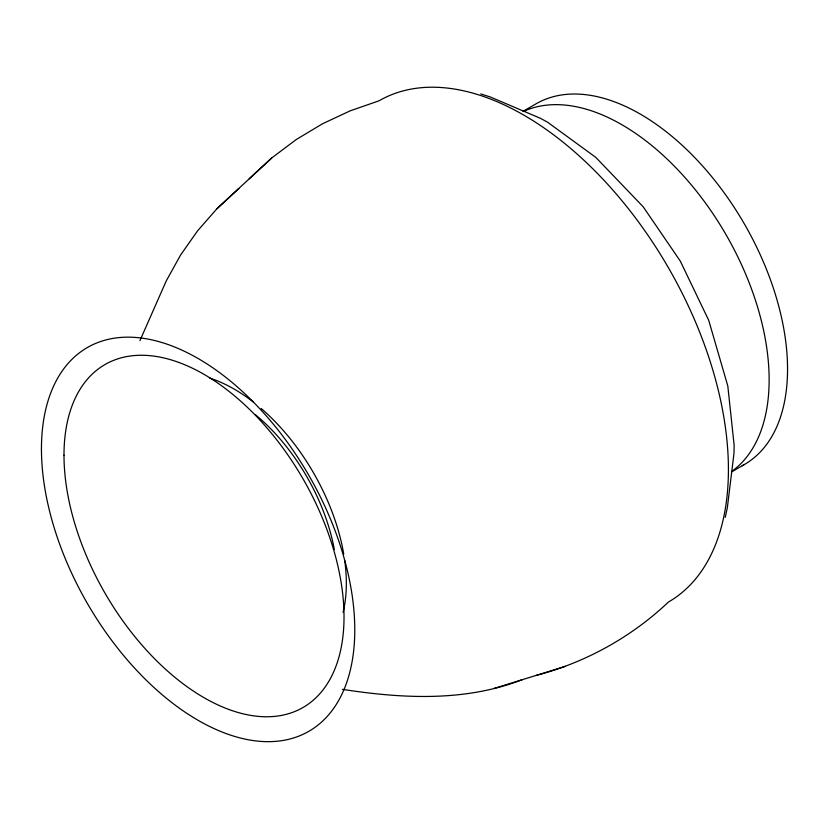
<?xml version="1.0" encoding="UTF-8"?>
<svg xmlns="http://www.w3.org/2000/svg" width="829" height="829" viewBox="0 0 829 829"><rect width="100%" height="100%" fill="white"/><g stroke="black" fill="none" stroke-linecap="round" stroke-linejoin="round"><path stroke-width="1.24" d="M725.23 517.389L727.354 507.638L733.955 453.587L734.162 445.453L727.81 385.993L708.691 320.243L680.267 261.042L643.211 206.825L595.823 157.396L547.513 122.164L540.363 118.278L490.25 96.962L480.747 93.936M139.914 340.698L166.235 280.938L180.546 255.083L197.489 230.949L216.949 208.711L271.777 157.924L296.243 139.552L322.419 123.832L350.097 110.879L379.102 100.775A289.373 167.075 60 0 1 668.485 267.85A289.373 167.075 60 0 1 668.485 601.999C631.346 637.169 585.419 662.599 535.928 675.5M249.177 178.826L271.777 157.924M216.949 208.711L238.783 188.525M523.161 111.273L536.156 103.77A208.266 120.246 60 0 1 745.489 225.882A208.266 120.246 60 0 1 742.235 465.701M731.427 471.991L744.421 464.489M342.367 689.345C402.138 698.598 464.851 701.987 522.332 679.635M493.929 688.464L565.326 666.371M523.306 111.511A208.266 120.246 60 0 1 725.458 233.695A208.266 120.246 60 0 1 732.308 471.007M209.727 378.097A158.567 91.553 60 0 1 253.011 401.796M261.218 408.51A158.567 91.553 60 0 1 343.745 554.145M344.75 560.673A158.567 91.553 60 0 1 343.092 612.341M255.425 414.707A146.205 84.413 60 0 1 334.315 549.534M41.45 448.966A221.55 127.915 60 0 0 276.44 741.302A221.55 127.915 60 0 0 276.44 427.971A221.55 127.915 60 0 0 41.45 448.966M63.999 455.173A198.007 114.319 60 0 0 274.016 716.443A198.007 114.319 60 0 0 274.016 436.417A198.007 114.319 60 0 0 63.999 455.173"/></g></svg>
